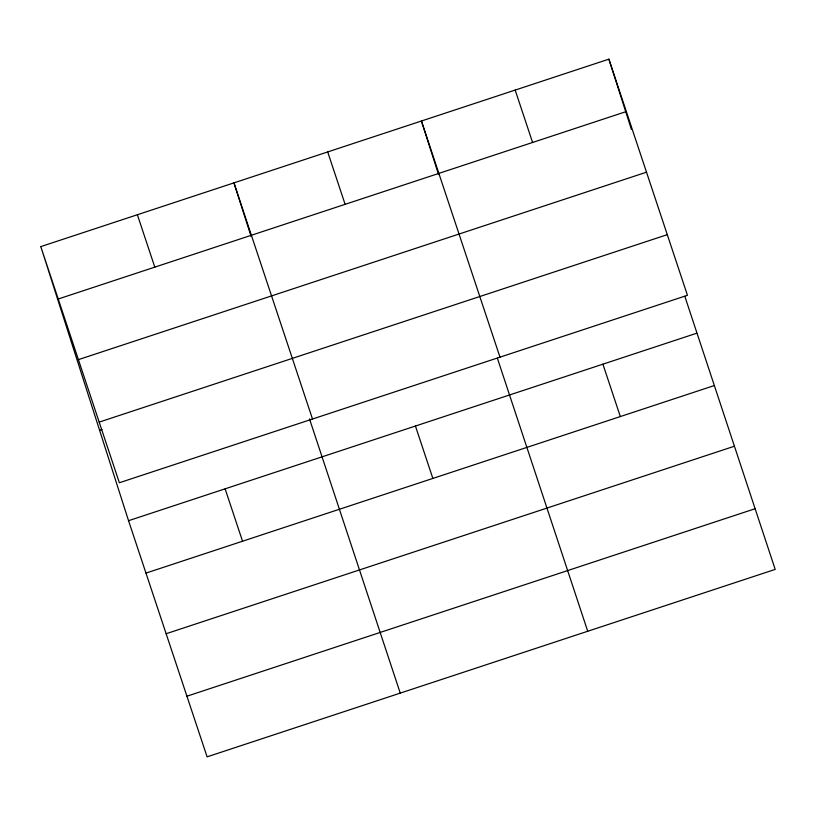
<?xml version="1.0" encoding="UTF-8"?>
<svg xmlns="http://www.w3.org/2000/svg" width="816" height="816" viewBox="0 0 816 816"><rect width="100%" height="100%" fill="white"/><g stroke="black" fill="none" stroke-linecap="round" stroke-linejoin="round"><path stroke-width="1.22" d="M40.8 246.605L608.899 59.15L687.46 295.3L119.36 482.756L40.8 246.605L128.54 520.7L207.101 756.85L775.2 569.395L684.828 296.351M58.232 299.003L626.331 111.537M78.397 359.642L646.507 172.186M99.185 422.117L667.284 234.661M99.583 430.246L102 429.451M128.54 520.7L696.64 333.244M145.972 573.097L714.071 385.631M166.138 633.736L734.247 446.281M186.925 696.211L755.024 508.756M515.161 90.076L532.593 142.474M602.902 364.171L620.333 416.568M499.984 357.163L421.433 121.013L438.569 174.563M587.724 631.258L497.362 358.204M327.695 151.939L345.117 204.337M415.436 426.034L432.857 478.431M312.508 419.026L233.957 182.866L251.104 236.426M400.248 693.121L309.499 418.883M137.374 214.741L154.805 267.128M225.114 488.835L242.546 541.222M608.899 59.15L631.38 129.367"/></g></svg>
